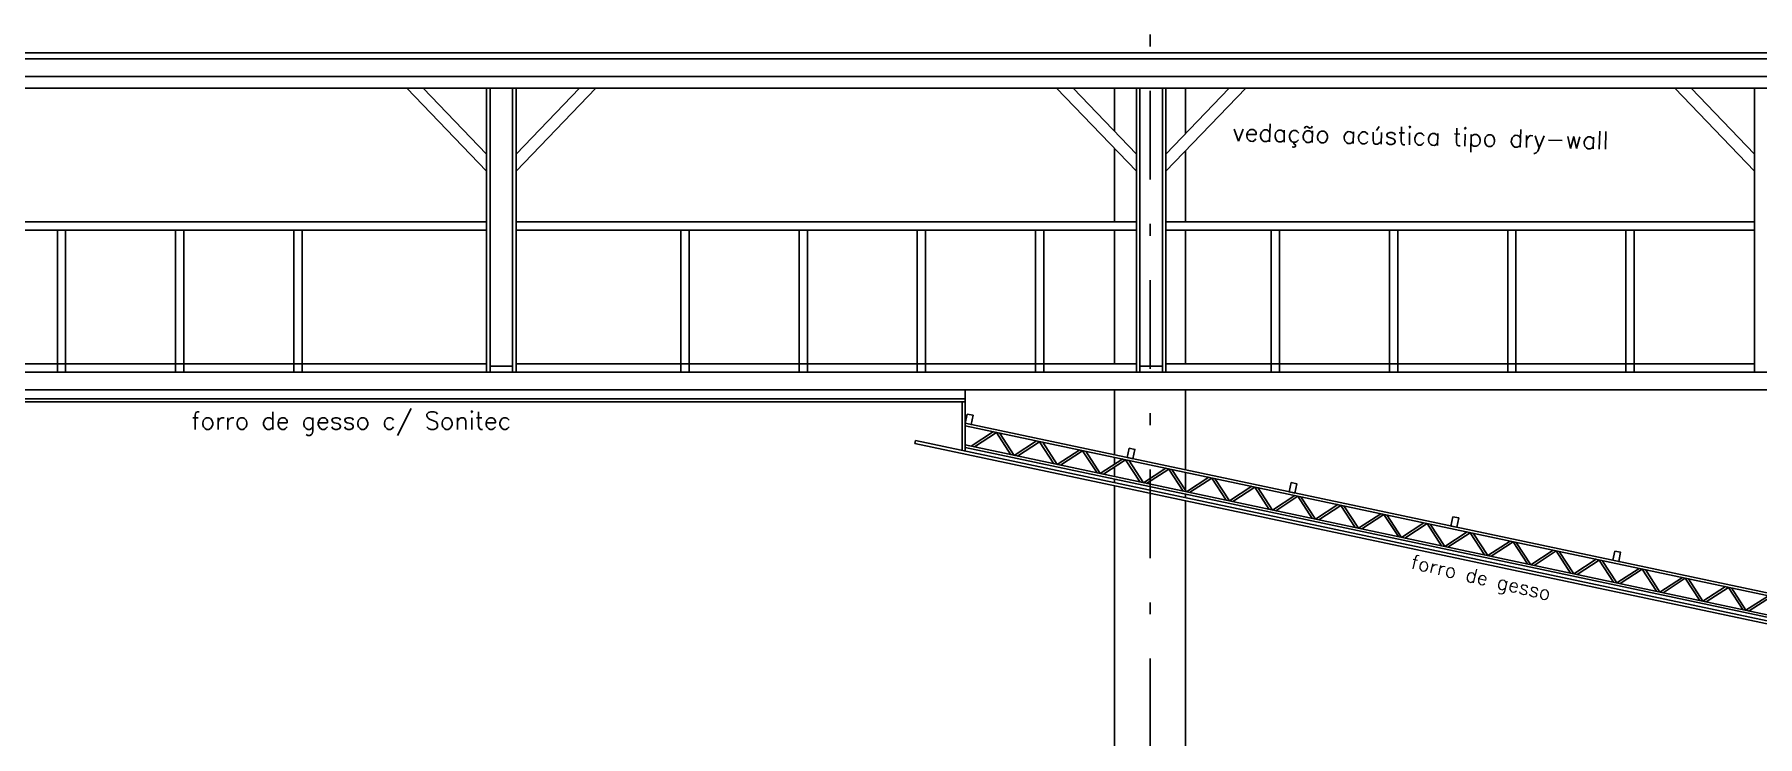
# Model space of a CAD drawing. Extents: x -14 to 107, y -33 to 53.
# Drawn here: x 24.42 to 39, y -11.92 to -5.99 of the extents above; entities that cross this region are included whole.
import ezdxf

# ---------------------------------------------------------------- set-up
doc = ezdxf.new("R2010")
doc.units = 0
doc.header["$LTSCALE"] = 1.5
doc.header["$MEASUREMENT"] = 0
doc.linetypes.add('DASHDOT', pattern=[1, 0.5, -0.25, 0, -0.25])
for name, color, linetype in [('A-ESTRUTURA', 4, 'CONTINUOUS'), ('A-FORRO', 2, 'CONTINUOUS'), ('EIXOS', 7, 'DASHDOT'), ('N-LNHVISTA', 2, 'CONTINUOUS'), ('N-TEXTO', 2, 'CONTINUOUS'), ('VISTA-PILAR', 1, 'CONTINUOUS')]:
    doc.layers.add(name, color=color, linetype=linetype)
doc.styles.add('REGUA-080', font='simplex', dxfattribs={"height": 0.15})

msp = doc.modelspace()

# ---------------------------------------------------------------- linework, layer by layer
at = {"layer": 'A-ESTRUTURA'}
for points in [[(24.612, -8.773), (24.682, -8.773), (24.682, -8.843), (24.612, -8.843)], [(25.612, -8.773), (25.682, -8.773), (25.682, -8.843), (25.612, -8.843)], [(26.612, -8.773), (26.682, -8.773), (26.682, -8.843), (26.612, -8.843)], [(29.887, -8.773), (29.957, -8.773), (29.957, -8.843), (29.887, -8.843)], [(30.887, -8.773), (30.957, -8.773), (30.957, -8.843), (30.887, -8.843)], [(31.887, -8.773), (31.957, -8.773), (31.957, -8.843), (31.887, -8.843)], [(32.887, -8.773), (32.957, -8.773), (32.957, -8.843), (32.887, -8.843)], [(34.882, -8.773), (34.952, -8.773), (34.952, -8.843), (34.882, -8.843)], [(35.882, -8.773), (35.952, -8.773), (35.952, -8.843), (35.882, -8.843)], [(36.882, -8.773), (36.952, -8.773), (36.952, -8.843), (36.882, -8.843)], [(37.882, -8.773), (37.952, -8.773), (37.952, -8.843), (37.882, -8.843)], [(32.31, -9.197), (32.359, -9.207), (32.342, -9.286), (32.293, -9.275)], [(33.679, -9.487), (33.728, -9.497), (33.712, -9.575), (33.663, -9.565)], [(35.049, -9.776), (35.098, -9.787), (35.081, -9.865), (35.033, -9.855)], [(36.419, -10.066), (36.468, -10.076), (36.451, -10.155), (36.402, -10.144)], [(37.788, -10.356), (37.837, -10.366), (37.821, -10.444), (37.772, -10.434)]]:
    msp.add_lwpolyline(points, close=True, dxfattribs=at)
at = {"layer": 'A-FORRO'}
for p, q in [((14.657, -8.993), (32.293, -8.993)), ((32.293, -8.993), (32.293, -9.094)), ((13.771, -9.069), (32.293, -9.069)), ((13.771, -9.094), (32.293, -9.094)), ((32.268, -9.094), (32.268, -9.498)), ((32.293, -9.094), (32.293, -9.503)), ((31.872, -9.421), (31.867, -9.446)), ((31.867, -9.446), (42.417, -11.677)), ((31.872, -9.421), (42.42, -11.652))]:
    msp.add_line(p, q, dxfattribs=at)
at = {"layer": 'A-FORRO', "color": 7}
for p, q in [((32.293, -9.275), (42.392, -11.412)), ((32.293, -9.296), (42.388, -11.431)), ((32.293, -9.459), (42.392, -11.595)), ((32.532, -9.346), (32.343, -9.47)), ((32.557, -9.354), (32.37, -9.475)), ((32.557, -9.354), (32.679, -9.541)), ((32.584, -9.357), (32.707, -9.547)), ((32.897, -9.423), (32.707, -9.547)), ((32.922, -9.431), (32.735, -9.553)), ((32.922, -9.431), (33.043, -9.618)), ((32.948, -9.434), (33.071, -9.624)), ((32.293, -9.48), (42.392, -11.616)), ((33.261, -9.5), (33.071, -9.624)), ((33.286, -9.508), (33.099, -9.63)), ((33.286, -9.508), (33.408, -9.695)), ((33.312, -9.511), (33.435, -9.701)), ((33.625, -9.577), (33.435, -9.701)), ((33.65, -9.585), (33.463, -9.707)), ((33.65, -9.585), (33.772, -9.772)), ((33.676, -9.588), (33.8, -9.778)), ((33.989, -9.654), (33.8, -9.778)), ((34.014, -9.662), (33.827, -9.784)), ((34.014, -9.662), (34.136, -9.849)), ((34.04, -9.665), (34.164, -9.855)), ((34.353, -9.731), (34.164, -9.855)), ((34.379, -9.739), (34.191, -9.861)), ((34.379, -9.739), (34.5, -9.926)), ((34.405, -9.742), (34.528, -9.932)), ((34.718, -9.808), (34.528, -9.932)), ((34.743, -9.816), (34.556, -9.938)), ((34.743, -9.816), (34.864, -10.003)), ((34.769, -9.819), (34.892, -10.009)), ((35.082, -9.886), (34.892, -10.009)), ((35.107, -9.893), (34.92, -10.015)), ((35.107, -9.893), (35.229, -10.08)), ((35.133, -9.896), (35.256, -10.086)), ((35.446, -9.963), (35.256, -10.086)), ((35.471, -9.97), (35.284, -10.092)), ((35.471, -9.97), (35.593, -10.157)), ((35.497, -9.973), (35.621, -10.163)), ((35.81, -10.04), (35.621, -10.163)), ((35.835, -10.047), (35.648, -10.169)), ((35.835, -10.047), (35.957, -10.234)), ((35.861, -10.05), (35.985, -10.24)), ((36.174, -10.117), (35.985, -10.24)), ((36.2, -10.124), (36.012, -10.246)), ((36.2, -10.124), (36.321, -10.311)), ((36.226, -10.127), (36.349, -10.317)), ((36.539, -10.194), (36.349, -10.317)), ((36.564, -10.201), (36.377, -10.323)), ((36.564, -10.201), (36.686, -10.388)), ((36.59, -10.205), (36.713, -10.394)), ((36.903, -10.271), (36.713, -10.394)), ((36.928, -10.278), (36.741, -10.4)), ((36.928, -10.278), (37.05, -10.465)), ((36.954, -10.282), (37.077, -10.471)), ((37.267, -10.348), (37.077, -10.471)), ((37.292, -10.355), (37.105, -10.477)), ((37.292, -10.355), (37.414, -10.542)), ((37.318, -10.359), (37.442, -10.548)), ((37.631, -10.425), (37.442, -10.548)), ((37.656, -10.432), (37.469, -10.554)), ((37.656, -10.432), (37.778, -10.619)), ((37.682, -10.436), (37.806, -10.625)), ((37.995, -10.502), (37.806, -10.625)), ((38.021, -10.509), (37.833, -10.631)), ((38.021, -10.509), (38.142, -10.696)), ((38.047, -10.513), (38.17, -10.702)), ((38.36, -10.579), (38.17, -10.702)), ((38.385, -10.586), (38.198, -10.708)), ((38.385, -10.586), (38.507, -10.774)), ((38.411, -10.59), (38.534, -10.779)), ((38.724, -10.656), (38.534, -10.779)), ((38.749, -10.663), (38.562, -10.785)), ((38.749, -10.663), (38.871, -10.851)), ((38.775, -10.667), (38.898, -10.856)), ((39.088, -10.733), (38.898, -10.856)), ((39.113, -10.741), (38.926, -10.862))]:
    msp.add_line(p, q, dxfattribs=at)
at = {"layer": 'EIXOS'}
msp.add_line((33.856, -1.665), (33.856, -27.182), dxfattribs=at)
at = {"layer": 'N-LNHVISTA', "color": 7}
for p, q in [((13.712, -6.143), (59.468, -6.143)), ((13.724, -6.193), (59.468, -6.193)), ((28.243, -7.143), (27.568, -6.443)), ((28.243, -6.999), (27.707, -6.443)), ((28.243, -8.843), (28.243, -6.443)), ((28.273, -8.843), (28.273, -6.443)), ((28.463, -8.843), (28.463, -6.443)), ((28.493, -8.843), (28.493, -6.443)), ((28.493, -7.143), (29.168, -6.443)), ((28.493, -6.999), (29.029, -6.443)), ((33.741, -7.143), (33.066, -6.443)), ((33.741, -6.999), (33.205, -6.443)), ((33.741, -8.843), (33.741, -6.443)), ((33.771, -8.843), (33.771, -6.443)), ((33.961, -8.843), (33.961, -6.443)), ((33.991, -8.843), (33.991, -6.443)), ((33.991, -7.143), (34.666, -6.443)), ((33.991, -6.999), (34.527, -6.443)), ((38.971, -7.143), (38.296, -6.443)), ((38.971, -6.999), (38.435, -6.443)), ((38.971, -8.843), (38.971, -6.443)), ((28.243, -7.573), (23.493, -7.573)), ((33.741, -7.573), (28.493, -7.573)), ((38.971, -7.573), (33.991, -7.573)), ((28.243, -7.643), (23.493, -7.643)), ((24.612, -8.773), (24.612, -7.643)), ((24.682, -8.773), (24.682, -7.643)), ((25.612, -8.773), (25.612, -7.643)), ((25.682, -8.773), (25.682, -7.643)), ((26.612, -8.773), (26.612, -7.643)), ((26.682, -8.773), (26.682, -7.643)), ((33.741, -7.643), (28.493, -7.643)), ((29.887, -8.773), (29.887, -7.643)), ((29.957, -8.773), (29.957, -7.643)), ((30.887, -8.773), (30.887, -7.643)), ((30.957, -8.773), (30.957, -7.643)), ((31.887, -8.773), (31.887, -7.643)), ((31.957, -8.773), (31.957, -7.643)), ((32.887, -8.773), (32.887, -7.643)), ((32.957, -8.773), (32.957, -7.643)), ((38.971, -7.643), (33.991, -7.643)), ((34.882, -8.773), (34.882, -7.643)), ((34.952, -8.773), (34.952, -7.643)), ((35.882, -8.773), (35.882, -7.643)), ((35.952, -8.773), (35.952, -7.643)), ((36.882, -8.773), (36.882, -7.643)), ((36.952, -8.773), (36.952, -7.643)), ((37.882, -8.773), (37.882, -7.643)), ((37.952, -8.773), (37.952, -7.643)), ((42.392, -8.843), (14.043, -8.843)), ((28.243, -8.773), (23.493, -8.773)), ((28.493, -8.843), (28.243, -8.843)), ((28.463, -8.793), (28.273, -8.793)), ((33.741, -8.773), (28.493, -8.773)), ((33.991, -8.843), (33.741, -8.843)), ((33.961, -8.793), (33.771, -8.793)), ((38.971, -8.773), (33.991, -8.773)), ((39.221, -8.843), (38.971, -8.843)), ((42.392, -8.993), (13.793, -8.993))]:
    msp.add_line(p, q, dxfattribs=at)
at = {"layer": 'N-LNHVISTA', "color": 2}
for p, q in [((13.793, -6.343), (59.057, -6.343)), ((13.822, -6.443), (58.937, -6.443))]:
    msp.add_line(p, q, dxfattribs=at)
at = {"layer": 'VISTA-PILAR'}
for p, q in [((33.556, -6.443), (33.556, -6.807)), ((34.156, -6.443), (34.156, -6.827)), ((33.556, -6.951), (33.556, -7.573)), ((34.156, -6.972), (34.156, -7.573)), ((33.556, -7.643), (33.556, -8.773)), ((34.156, -7.643), (34.156, -8.773)), ((33.556, -8.993), (33.556, -9.542)), ((34.156, -8.993), (34.156, -9.669)), ((33.556, -9.563), (33.556, -9.622)), ((33.556, -9.646), (33.556, -9.726)), ((33.556, -9.747), (33.556, -9.777)), ((34.156, -9.69), (34.156, -9.843)), ((33.556, -9.803), (33.556, -14.715)), ((34.156, -9.874), (34.156, -9.904)), ((34.156, -9.93), (34.156, -15.355))]:
    msp.add_line(p, q, dxfattribs=at)

# ---------------------------------------------------------------- texts
at = {"layer": 'N-TEXTO', "style": 'REGUA-080'}
for s, height, rotation, p in [('vedação acústica tipo dry-wall', 0.15, 358.7316, (34.553, -6.888)), ('forro de gesso', 0.12, 346.8616, (36.055, -10.5))]:
    msp.add_text(s, height=height, rotation=rotation, dxfattribs=at).set_placement(p)
msp.add_text('forro de gesso c/ Sonitec', height=0.15, dxfattribs=at).set_placement((25.746, -9.328))

doc.saveas('drawing.dxf')
